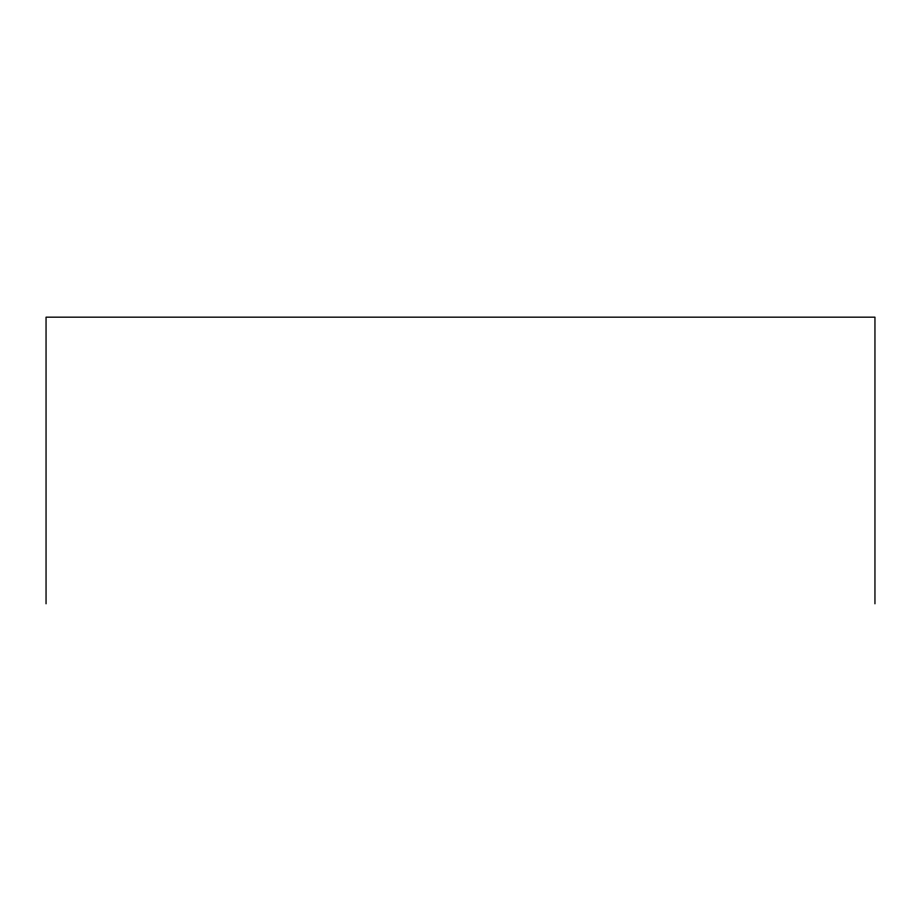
<?xml version="1.0" encoding="UTF-8"?>
<svg xmlns="http://www.w3.org/2000/svg" width="921" height="921" viewBox="0 0 921 921"><rect width="100%" height="100%" fill="white"/><g stroke="black" fill="none" stroke-linecap="round" stroke-linejoin="round"><path stroke-width="1.38" d="M874.95 603.831L874.95 317.169L46.05 317.169L46.05 603.831"/></g></svg>
